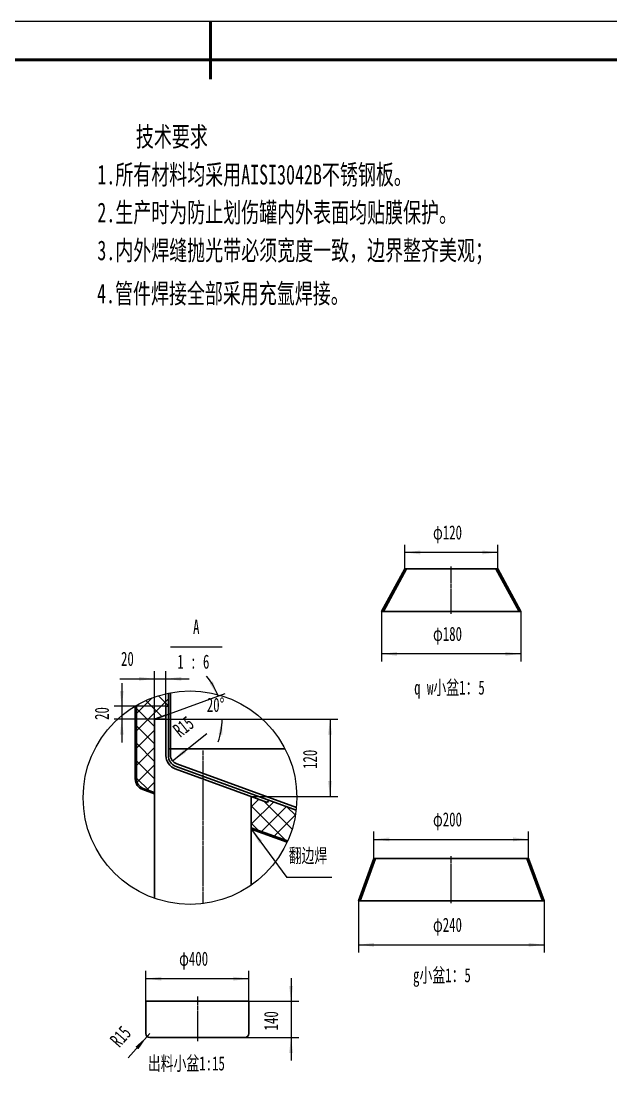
# Model space of a CAD drawing. Header units: millimetres. Extents: x -8910 to 8910, y -6300 to 6300.
# Drawn here: x -1469 to 3106, y -1855 to 6300 of the extents above; entities that cross this region are included whole.
import ezdxf

# ---------------------------------------------------------------- set-up
doc = ezdxf.new("R2010")
doc.units = ezdxf.units.MM
doc.linetypes.add('EB_DASHDOT', pattern=[39, 30, -3, 3, -3])
for name, color, linetype, lineweight in [('CAXA0', 7, 'Continuous', 35), ('CAXA1', 1, 'EB_DASHDOT', 25), ('CAXA4', 4, 'Continuous', 18), ('CAXA5', 100, 'Continuous', 18)]:
    doc.layers.add(name, color=color, linetype=linetype, lineweight=lineweight)
doc.styles.add('标准', font='SIMFANG.TTF', dxfattribs={"width": 0.667})
doc.dimstyles.new('标准', dxfattribs={"dimscale": 30, "dimtxt": 2.6, "dimasz": 4, "dimexe": 2, "dimexo": 0, "dimtad": 1, "dimdec": 1, "dimzin": 9, "dimdsep": 46, "dimtxsty": '标准', "dimcen": 0, "dimdle": 6, "dimaunit": 1, "dimazin": 2, "dimtfac": 1, "dimtdec": 3, "dimtmove": 0, "dimatfit": 3, "dimfxl": 0, "dimtolj": 1, "dimtzin": 0, "dimarcsym": 0})

# ---------------------------------------------------------------- blocks, each defined once
blk = doc.blocks.new('*CAXBLOCK8683')
at = {"layer": 'CAXA4', "linetype": 'Continuous', "lineweight": 25}
for points in [[(1507.8, 2176.5), (1627.8, 2191.5), (1627.8, 2161.5)], [(2227.8, 2176.5), (2107.8, 2191.5), (2107.8, 2161.5)]]:
    blk.add_hatch(color=0, dxfattribs=at).paths.add_polyline_path(points, flags=0)
at = {"layer": 'CAXA4', "color": 0, "linetype": 'Continuous', "lineweight": 25}
for p, q in [((1507.8, 2048.5), (1507.8, 2236.5)), ((2227.8, 2048.5), (2227.8, 2236.5)), ((2227.8, 2176.5), (1507.8, 2176.5))]:
    blk.add_line(p, q, dxfattribs=at)
at = {"layer": 'CAXA4', "color": 0, "linetype": 'Continuous', "lineweight": 25, "insert": (1726.3, 2386.5), "char_height": 109.5, "attachment_point": 1, "style": '标准'}
blk.add_mtext('\\fFangSong_GB2312|b0|i0|p34;φ120', dxfattribs=at)
blk = doc.blocks.new('*CAXBLOCK8784')
at = {"layer": 'CAXA4', "linetype": 'Continuous', "lineweight": 25}
for points in [[(1327.8, 1389.5), (1447.8, 1404.5), (1447.8, 1374.5)], [(2407.8, 1389.5), (2287.8, 1404.5), (2287.8, 1374.5)]]:
    blk.add_hatch(color=0, dxfattribs=at).paths.add_polyline_path(points, flags=0)
at = {"layer": 'CAXA4', "color": 0, "linetype": 'Continuous', "lineweight": 25}
for p, q in [((1327.8, 1718.5), (1327.8, 1329.5)), ((2407.8, 1718.5), (2407.8, 1329.5)), ((2407.8, 1389.5), (1327.8, 1389.5))]:
    blk.add_line(p, q, dxfattribs=at)
at = {"layer": 'CAXA4', "color": 0, "linetype": 'Continuous', "lineweight": 25, "insert": (1726.3, 1599.5), "char_height": 109.5, "attachment_point": 1, "style": '标准'}
blk.add_mtext('\\fFangSong_GB2312|b0|i0|p34;φ180', dxfattribs=at)
blk = doc.blocks.new('*CAXBLOCK8885')
at = {"layer": 'CAXA4', "linetype": 'Continuous', "lineweight": 25}
for points in [[(1267.6, -50), (1387.6, -65), (1387.6, -35)], [(2467.6, -50), (2347.6, -65), (2347.6, -35)]]:
    blk.add_hatch(color=0, dxfattribs=at).paths.add_polyline_path(points, flags=0)
at = {"layer": 'CAXA4', "color": 0, "linetype": 'Continuous', "lineweight": 25}
for p, q in [((1267.6, -197.3), (1267.6, 10)), ((2467.6, -197.3), (2467.6, 10)), ((1267.6, -50), (2467.6, -50))]:
    blk.add_line(p, q, dxfattribs=at)
at = {"layer": 'CAXA4', "color": 0, "linetype": 'Continuous', "lineweight": 25, "insert": (1726.1, 160), "char_height": 109.5, "attachment_point": 1, "style": '标准'}
blk.add_mtext('\\fFangSong_GB2312|b0|i0|p34;φ200', dxfattribs=at)
blk = doc.blocks.new('*CAXBLOCK8986')
at = {"layer": 'CAXA4', "linetype": 'Continuous', "lineweight": 25}
for points in [[(1147.6, -868.2), (1267.6, -883.2), (1267.6, -853.2)], [(2587.6, -868.2), (2467.6, -883.2), (2467.6, -853.2)]]:
    blk.add_hatch(color=0, dxfattribs=at).paths.add_polyline_path(points, flags=0)
at = {"layer": 'CAXA4', "color": 0, "linetype": 'Continuous', "lineweight": 25}
for p, q in [((1147.6, -527.3), (1147.6, -928.2)), ((2587.6, -527.3), (2587.6, -928.2)), ((1147.6, -868.2), (2587.6, -868.2))]:
    blk.add_line(p, q, dxfattribs=at)
at = {"layer": 'CAXA4', "color": 0, "linetype": 'Continuous', "lineweight": 25, "insert": (1726.1, -658.2), "char_height": 109.5, "attachment_point": 1, "style": '标准'}
blk.add_mtext('\\fFangSong_GB2312|b0|i0|p34;φ240', dxfattribs=at)
blk = doc.blocks.new('*CAXBLOCK127124')
at = {"layer": 'CAXA4', "linetype": 'Continuous', "lineweight": 25}
for points in [[(-501.3, -1131.1), (-381.3, -1116.1), (-381.3, -1146.1)], [(298.7, -1131.1), (178.7, -1116.1), (178.7, -1146.1)]]:
    blk.add_hatch(color=0, dxfattribs=at).paths.add_polyline_path(points, flags=0)
at = {"layer": 'CAXA4', "color": 0, "linetype": 'Continuous', "lineweight": 25}
for p, q in [((-501.3, -1306.5), (-501.3, -1071.1)), ((298.7, -1131.1), (-501.3, -1131.1)), ((298.7, -1306.5), (298.7, -1071.1))]:
    blk.add_line(p, q, dxfattribs=at)
at = {"layer": 'CAXA4', "color": 0, "linetype": 'Continuous', "lineweight": 25, "insert": (-242.8, -921.1), "char_height": 109.5, "attachment_point": 1, "style": '标准'}
blk.add_mtext('\\fFangSong_GB2312|b0|i0|p34;φ400', dxfattribs=at)
blk = doc.blocks.new('*CAXBLOCK128125')
at = {"layer": 'CAXA4', "linetype": 'Continuous', "lineweight": 25}
for points in [[(625.1, -1306.5), (610.1, -1186.5), (640.1, -1186.5)], [(625.1, -1586.5), (610.1, -1706.5), (640.1, -1706.5)]]:
    blk.add_hatch(color=0, dxfattribs=at).paths.add_polyline_path(points, flags=0)
at = {"layer": 'CAXA4', "color": 0, "linetype": 'Continuous', "lineweight": 25}
for p, q in [((625.1, -1126.5), (625.1, -1766.5)), ((298.7, -1306.5), (685.1, -1306.5)), ((268.7, -1586.5), (685.1, -1586.5))]:
    blk.add_line(p, q, dxfattribs=at)
at = {"layer": 'CAXA4', "color": 0, "linetype": 'Continuous', "lineweight": 25, "insert": (415.1, -1532.5), "char_height": 109.5, "attachment_point": 1, "rotation": 90, "style": '标准'}
blk.add_mtext('\\fFangSong_GB2312|b0|i0|p34;140', dxfattribs=at)
blk = doc.blocks.new('*CAXBLOCK129126')
at = {"layer": 'CAXA4', "linetype": 'Continuous', "lineweight": 25}
blk.add_hatch(color=0, dxfattribs=at).paths.add_polyline_path([(-491.1, -1579), (-559, -1679.1), (-581.6, -1659.3)], flags=0)
at = {"layer": 'CAXA4', "color": 0, "linetype": 'Continuous', "lineweight": 25}
blk.add_line((-638.1, -1746.3), (-471.3, -1556.5), dxfattribs=at)
at = {"layer": 'CAXA4', "color": 0, "linetype": 'Continuous', "lineweight": 25, "insert": (-788.2, -1599), "char_height": 109.5, "attachment_point": 1, "rotation": 48.69582, "style": '标准'}
blk.add_mtext('\\fFangSong_GB2312|b0|i0|p34;R15', dxfattribs=at)
blk = doc.blocks.new('*CAXBLOCK130127')
at = {"layer": 'CAXA4', "linetype": 'Continuous', "lineweight": 25}
for points in [[(927.2, 882.4), (912.2, 762.4), (942.2, 762.4)], [(927.2, 282.4), (912.2, 402.4), (942.2, 402.4)]]:
    blk.add_hatch(color=0, dxfattribs=at).paths.add_polyline_path(points, flags=0)
at = {"layer": 'CAXA4', "color": 0, "linetype": 'Continuous', "lineweight": 25}
for p, q in [((-345.8, 882.4), (987.2, 882.4)), ((927.2, 882.4), (927.2, 282.4)), ((316.7, 282.4), (987.2, 282.4))]:
    blk.add_line(p, q, dxfattribs=at)
at = {"layer": 'CAXA4', "color": 0, "linetype": 'Continuous', "lineweight": 25, "insert": (717.2, 496.4), "char_height": 109.5, "attachment_point": 1, "rotation": 90, "style": '标准'}
blk.add_mtext('\\fFangSong_GB2312|b0|i0|p34;120', dxfattribs=at)
blk = doc.blocks.new('*CAXBLOCK131128')
at = {"layer": 'CAXA4', "linetype": 'Continuous', "lineweight": 25}
for points in [[(59, 1061.6), (18.1, 1176.9), (-7.1, 1160.5)], [(90.6, 882.4), (91.6, 760), (62.3, 766.8)]]:
    blk.add_hatch(color=0, dxfattribs=at).paths.add_polyline_path(points, flags=0)
at = {"layer": 'CAXA4', "color": 0, "linetype": 'Continuous', "lineweight": 25}
for p, q in [((-345.8, 914.2), (115.4, 1082.1)), ((-345.8, 882.4), (150.6, 882.4))]:
    blk.add_line(p, q, dxfattribs=at)
for start, end in [(20, 39.68349), (340.31651, 0)]:
    blk.add_arc((-433.3, 882.4), 524, start, end, dxfattribs=at)
at = {"layer": 'CAXA4', "color": 0, "linetype": 'Continuous', "lineweight": 25, "insert": (-28.3, 1048.4), "char_height": 109.5, "attachment_point": 1, "style": '标准'}
blk.add_mtext('\\fFangSong_GB2312|b0|i0|p34;20{%%D}', dxfattribs=at)
blk = doc.blocks.new('*CAXBLOCK132129')
at = {"layer": 'CAXA4', "linetype": 'Continuous', "lineweight": 25}
for points in [[(-687.5, 982.4), (-702.5, 1102.4), (-672.5, 1102.4)], [(-687.5, 882.4), (-702.5, 762.4), (-672.5, 762.4)]]:
    blk.add_hatch(color=0, dxfattribs=at).paths.add_polyline_path(points, flags=0)
at = {"layer": 'CAXA4', "color": 0, "linetype": 'Continuous', "lineweight": 25}
for p, q in [((-687.5, 1162.4), (-687.5, 702.4)), ((-345.8, 982.4), (-747.5, 982.4)), ((-345.8, 882.4), (-747.5, 882.4))]:
    blk.add_line(p, q, dxfattribs=at)
at = {"layer": 'CAXA4', "color": 0, "linetype": 'Continuous', "lineweight": 25, "insert": (-897.5, 876.9), "char_height": 109.5, "attachment_point": 1, "rotation": 90, "style": '标准'}
blk.add_mtext('\\fFangSong_GB2312|b0|i0|p34;20', dxfattribs=at)
blk = doc.blocks.new('*CAXBLOCK133130')
at = {"layer": 'CAXA4', "linetype": 'Continuous', "lineweight": 25}
blk.add_hatch(color=0, dxfattribs=at).paths.add_polyline_path([(-294.4, 559.1), (-191.3, 622.2), (-210, 645.6)], flags=0)
at = {"layer": 'CAXA4', "color": 0, "linetype": 'Continuous', "lineweight": 25}
blk.add_line((-294.4, 559.1), (-27.7, 771.9), dxfattribs=at)
at = {"layer": 'CAXA4', "color": 0, "linetype": 'Continuous', "lineweight": 25, "insert": (-302.1, 821.6), "char_height": 109.5, "attachment_point": 1, "rotation": 38.58789, "style": '标准'}
blk.add_mtext('\\fFangSong_GB2312|b0|i0|p34;R15', dxfattribs=at)
blk = doc.blocks.new('CAXBLOCK134', base_point=(549.4, -130.3))
at = {"layer": 'CAXA5', "color": 0, "linetype": 'Continuous', "lineweight": 25}
for p, q in [((-325.8, 986.7), (-404.1, 1064.9)), ((-573.3, 927.9), (-453.2, 1048)), ((-573.3, 793.1), (-325.8, 1040.6)), ((-376.8, 902.9), (-501.6, 1027.8)), ((-433.3, 824.7), (-573.3, 964.7)), ((-433.3, 690), (-573.3, 830)), ((-573.3, 658.4), (-433.3, 798.4)), ((-433.3, 555.3), (-573.3, 695.3)), ((-573.3, 523.7), (-433.3, 663.7)), ((-433.3, 420.6), (-573.3, 560.6)), ((-573.3, 389), (-433.3, 529)), ((-476.3, 328.9), (-573.3, 425.9)), ((-492.8, 334.9), (-433.3, 394.3)), ((316.7, 201.4), (376.1, 260.8)), ((632.8, 28), (413.8, 247)), ((316.7, 66.7), (490.4, 240.4)), ((582.7, -56.5), (316.7, 209.5)), ((396.1, 11.4), (589.2, 204.5)), ((658.7, 136.9), (592.1, 203.4)), ((494.8, -24.6), (659.1, 139.7)), ((370.9, 20.6), (316.7, 74.7)), ((593.6, -60.5), (604.3, -49.8))]:
    blk.add_line(p, q, dxfattribs=at)
blk = doc.blocks.new('*CAXBLOCK138135')
at = {"layer": 'CAXA4', "linetype": 'Continuous', "lineweight": 25}
for points in [[(-433.3, 1195.8), (-553.3, 1180.8), (-553.3, 1210.8)], [(-345.8, 1195.8), (-225.8, 1180.8), (-225.8, 1210.8)]]:
    blk.add_hatch(color=0, dxfattribs=at).paths.add_polyline_path(points, flags=0)
at = {"layer": 'CAXA4', "color": 0, "linetype": 'Continuous', "lineweight": 25}
for p, q in [((-433.3, 882.4), (-433.3, 1255.8)), ((-345.8, 982.4), (-345.8, 1255.8)), ((-703.2, 1195.8), (-165.8, 1195.8))]:
    blk.add_line(p, q, dxfattribs=at)
at = {"layer": 'CAXA4', "color": 0, "linetype": 'Continuous', "lineweight": 25, "insert": (-693.7, 1405.8), "char_height": 109.5, "attachment_point": 1, "style": '标准'}
blk.add_mtext('\\fFangSong_GB2312|b0|i0|p34;20', dxfattribs=at)
blk = doc.blocks.new('*CAXBLOCK144141')
at = {"layer": 'CAXA4', "linetype": 'Continuous', "lineweight": 25}
blk.add_hatch(color=0, dxfattribs=at).paths.add_polyline_path([(318.6, 26.5), (377.6, -79), (401.8, -61.2)], flags=0)
at = {"layer": 'CAXA4', "color": 0, "linetype": 'Continuous', "lineweight": 25}
for p in [(318.6, 26.5), (940.8, -346.1)]:
    blk.add_line(p, (592.8, -346.1), dxfattribs=at)
at = {"layer": 'CAXA4', "color": 0, "linetype": 'Continuous', "lineweight": 25, "insert": (607.3, -121.1), "char_height": 109.5, "attachment_point": 1, "style": '标准'}
blk.add_mtext('\\fFangSong_GB2312|b0|i0|p34;翻边焊', dxfattribs=at)
blk = doc.blocks.new('CAXBLOCK155', base_point=(8610, -6000))
at = {"layer": 'CAXA0', "color": 0, "linetype": 'Continuous', "lineweight": 25}
blk.add_line((-8910, 6300), (8910, 6300), dxfattribs=at)
at = {"layer": 'CAXA0', "color": 0, "linetype": 'Continuous', "lineweight": 70}
for p, q in [((0, 6300), (0, 5850)), ((8610, 6000), (-8610, 6000))]:
    blk.add_line(p, q, dxfattribs=at)

msp = doc.modelspace()

# ---------------------------------------------------------------- linework, layer by layer
at = {"layer": 'CAXA0'}
for p, q in [((1507.79, 2048.47), (1327.79, 1718.47)), ((1521.46, 2048.47), (1341.46, 1718.47)), ((1507.79, 2048.47), (2227.79, 2048.47)), ((2214.12, 2048.47), (2394.12, 1718.47)), ((2227.79, 2048.47), (2407.79, 1718.47)), ((1327.79, 1718.47), (2407.79, 1718.47)), ((-325.81, 600.54), (-325.81, 1085.07)), ((-310.81, 605.86), (-310.81, 1088.02)), ((-583.31, 418.83), (-583.31, 984.98)), ((-573.31, 420.23), (-573.31, 990.86)), ((-345.81, 982.38), (-325.81, 982.38)), ((-345.81, 982.38), (-345.81, 600.54)), ((-433.31, 882.38), (-345.81, 914.22)), ((-433.31, 882.38), (-345.81, 882.38)), ((-433.31, 882.38), (-433.31, -508.17)), ((-325.81, 653.34), (577.84, 653.34)), ((-273.44, 497.17), (442.56, 236.57)), ((-266.6, 515.96), (664.38, 177.12)), ((-261.47, 535.38), (666.52, 197.62)), ((-525.41, 336.14), (-433.31, 302.62)), ((-520.68, 345.06), (-433.31, 313.26)), ((316.69, 282.38), (316.69, -405.19)), ((442.56, 236.57), (449.4, 255.36)), ((316.69, 40.28), (598.84, -62.41)), ((316.69, 29.64), (594.72, -71.56)), ((1267.65, -197.29), (1147.65, -527.29)), ((1280.42, -197.29), (1160.42, -527.29)), ((1267.65, -197.29), (2467.65, -197.29)), ((2454.88, -197.29), (2574.88, -527.29)), ((2467.65, -197.29), (2587.65, -527.29)), ((1147.65, -527.29), (2587.65, -527.29)), ((-501.31, -1306.48), (298.69, -1306.48)), ((-501.31, -1306.48), (-501.31, -1556.48)), ((298.69, -1306.48), (298.69, -1556.48)), ((-471.31, -1586.48), (268.69, -1586.48))]:
    msp.add_line(p, q, dxfattribs=at)
for centre, radius, start, end in [((-235.81, 600.54), 110, 180, 250), ((-235.81, 600.54), 90, 180, 250), ((-235.81, 605.86), 75, 180, 250), ((-495.31, 418.83), 88, 180, 250), ((-493.31, 420.23), 80, 180, 250), ((-471.31, -1556.48), 30, 180, 270), ((268.69, -1556.48), 30, 270, 360)]:
    msp.add_arc(centre, radius, start, end, dxfattribs=at)
at = {"layer": 'CAXA1', "linetype": 'EB_DASHDOT', "lineweight": 25}
for p, q in [((1867.79, 1700.47), (1867.79, 2066.47)), ((-58.31, 638.38), (-58.31, -548.96)), ((1867.65, -545.29), (1867.65, -179.29)), ((-101.31, -1268.41), (-101.31, -1616.82))]:
    msp.add_line(p, q, dxfattribs=at)
at = {"layer": 'CAXA4', "linetype": 'Continuous', "lineweight": 25}
msp.add_line((-309.9, 1443.97), (90.22, 1443.97), dxfattribs=at)
msp.add_circle((-158.58, 273.54), 828.59, dxfattribs=at)

# ---------------------------------------------------------------- block references
at = {"layer": 'CAXA0', "linetype": 'Continuous', "lineweight": 70}
msp.add_blockref('CAXBLOCK155', (8610, -6000), dxfattribs=at)
at = {"layer": 'CAXA4'}
msp.add_blockref('*CAXBLOCK144141', (0, 0), dxfattribs=at)
at = {"layer": 'CAXA5'}
msp.add_blockref('CAXBLOCK134', (549.42, -130.27), dxfattribs=at)

# ---------------------------------------------------------------- texts
at = {"layer": 'CAXA4', "linetype": 'Continuous', "lineweight": 25, "attachment_point": 1, "style": '标准'}
for s, insert, char_height in [('\\fFangSong_GB2312|b0|i0|p34;技术要求', (-578.21, 5479.24), 153.3), ('\\fFangSong_GB2312|b0|i0|p34;1.所有材料均采用AISI3042B不锈钢板。', (-877.01, 5185.21), 153.3), ('\\fFangSong_GB2312|b0|i0|p34;2.生产时为防止划伤罐内外表面均贴膜保护。', (-877.01, 4891.18), 153.3), ('\\fFangSong_GB2312|b0|i0|p34;3.内外焊缝抛光带必须宽度一致，边界整齐美观；', (-877.01, 4597.15), 153.3), ('4.管件焊接全部采用充氩焊接。', (-879.5, 4262.44), 153.3), ('\\fFangSong_GB2312|b0|i0|p34;A', (-134.85, 1653.98), 109.5), ('\\fFangSong_GB2312|b0|i0|p34;1 : 6', (-256.81, 1383.98), 109.5), ('\\fFangSong_GB2312|b0|i0|p34;q w小盆1：5', (1579.97, 1182.87), 109.5), ('\\fFangSong_GB2312|b0|i0|p34;g小盆1：5', (1571.44, -1049.17), 109.5), ('\\fFangSong_GB2312|b0|i0|p34;出料小盆1:15', (-485.27, -1733.35), 109.5)]:
    msp.add_mtext(s, dxfattribs=dict(at, insert=insert, char_height=char_height))

# ---------------------------------------------------------------- dimensions: what is measured, and where the dimension line sits
at = {"layer": 'CAXA4'}
for base, p1, p2, text, picture, middle in [((2006.29, 2176.49), (2227.79, 2048.47), (1507.79, 2048.47), '\\fFangSong_GB2312;φ120', '*CAXBLOCK8683', (1867.79, 2311.49)), ((2157.55, 1389.5), (2407.79, 1718.47), (1327.79, 1718.47), '\\fFangSong_GB2312;φ180', '*CAXBLOCK8784', (1867.79, 1524.5)), ((-638.21, 1195.81), (-433.31, 882.38), (-345.81, 982.38), '\\fFangSong_GB2312;20', '*CAXBLOCK138135', (-638.21, 1330.81)), ((1753.38, -49.96), (1267.65, -197.29), (2467.65, -197.29), '\\fFangSong_GB2312;φ200', '*CAXBLOCK8885', (1867.65, 85.04)), ((1724.05, -868.19), (1147.65, -527.29), (2587.65, -527.29), '\\fFangSong_GB2312;φ240', '*CAXBLOCK8986', (1867.65, -733.19)), ((-18.29, -1131.11), (298.69, -1306.48), (-501.31, -1306.48), '\\fFangSong_GB2312;φ400', '*CAXBLOCK127124', (-101.31, -996.11))]:
    dim = msp.add_linear_dim(base=base, p1=p1, p2=p2, text=text, dimstyle='标准', dxfattribs=at)
    dim.commit()
    dim.dimension.update_dxf_attribs({"geometry": picture, "text_midpoint": middle})
for base, p1, p2, text, picture, middle in [((-687.46, 946.21), (-345.81, 982.38), (-345.81, 882.38), '\\fFangSong_GB2312;20', '*CAXBLOCK132129', (-822.46, 932.38)), ((927.16, 629), (-345.81, 882.38), (316.69, 282.38), '\\fFangSong_GB2312;120', '*CAXBLOCK130127', (792.16, 582.38)), ((625.11, -1390.7), (298.69, -1306.48), (268.69, -1586.48), '\\fFangSong_GB2312;140', '*CAXBLOCK128125', (490.11, -1446.48))]:
    dim = msp.add_linear_dim(base=base, p1=p1, p2=p2, angle=90, text=text, dimstyle='标准', dxfattribs=at)
    dim.commit()
    dim.dimension.update_dxf_attribs({"geometry": picture, "text_midpoint": middle})
dim = msp.add_angular_dim_2l(base=(82.68, 973.36), line1=((-433.31, 882.38), (-345.81, 914.22)), line2=((-433.31, 882.38), (-345.81, 882.38)), text='\\fFangSong_GB2312;20{%%D}', dimstyle='标准', dxfattribs=at)
dim.commit()
dim.dimension.update_dxf_attribs({"geometry": '*CAXBLOCK131128', "text_midpoint": (82.68, 973.36)})
for center, mpoint, picture, middle in [((-235.81, 605.86), (-294.44, 559.08), '*CAXBLOCK133130', (-188.13, 816.62)), ((-471.31, -1556.48), (-491.11, -1579.02), '*CAXBLOCK129126', (-675.11, -1583.91))]:
    dim = msp.add_radius_dim(center=center, mpoint=mpoint, text='\\fFangSong_GB2312;R15', dimstyle='标准', dxfattribs=at)
    dim.commit()
    dim.dimension.update_dxf_attribs({"geometry": picture, "text_midpoint": middle})

doc.saveas('drawing.dxf')
